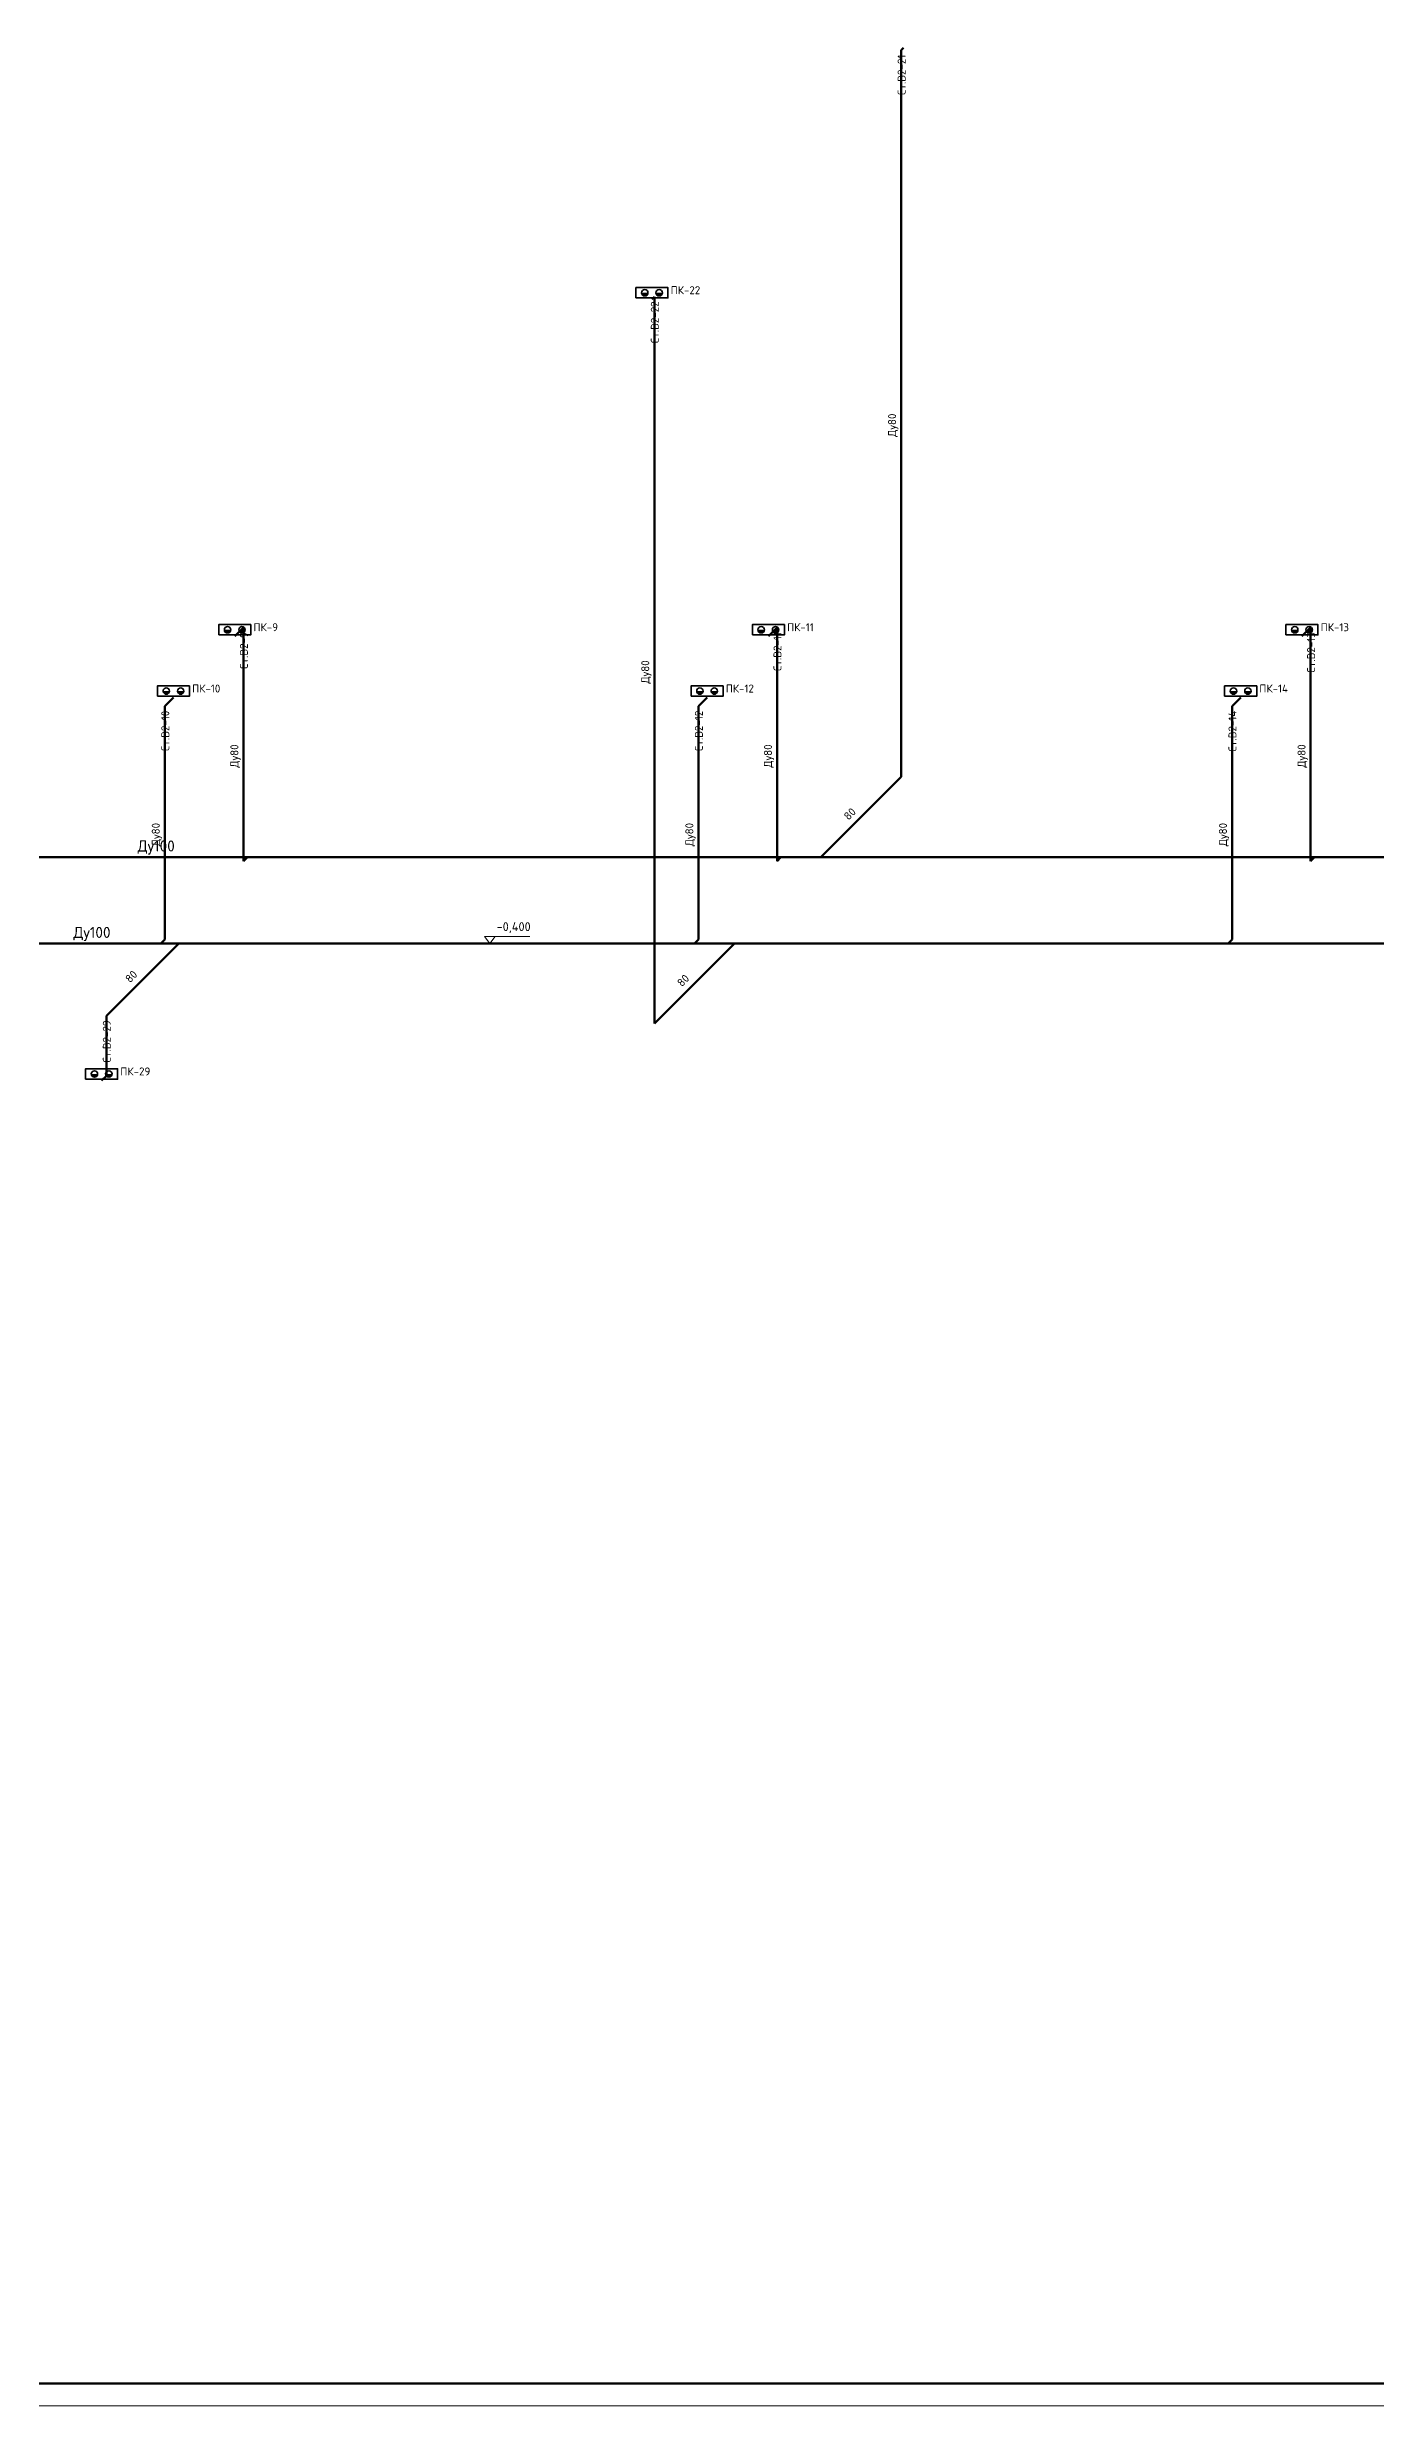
# Model space of a CAD drawing. Header units: millimetres. Extents: x 0 to 2118900, y -20000 to 84100.
# Drawn here: x 2059141 to 2089021, y 0 to 53064 of the extents above; entities that cross this region are included whole.
import ezdxf
from ezdxf.enums import TextEntityAlignment as Align

# ---------------------------------------------------------------- set-up
doc = ezdxf.new("R2010")
doc.units = ezdxf.units.MM
for name, color, linetype, lineweight in [('ПТ_В2', 3, 'Continuous', 50), ('ПТ_ПК', 30, 'Continuous', 35), ('ПТ_рамка', 7, 'Continuous', 50), ('ПТ_рамка_тонк', 7, 'Continuous', 18), ('ПТ_текст', 7, 'Continuous', 18)]:
    doc.layers.add(name, color=color, linetype=linetype, lineweight=lineweight)
doc.styles.add('ПТ', font='isocpeur.ttf')

# ---------------------------------------------------------------- blocks, each defined once
blk = doc.blocks.new('PK2')
h = blk.add_hatch(color=7)
h.dxf.hatch_style = 1
h.paths.add_polyline_path([(-2.6, 1.3, 1), (-1, 1.3)])
h = blk.add_hatch(color=7)
h.dxf.hatch_style = 1
h.paths.add_polyline_path([(1, 1.3, 1), (2.6, 1.3)])
blk.add_lwpolyline([(-4, 0), (4, 0), (4, 2.6), (-4, 2.6)], close=True)
for centre in [(-1.8, 1.3), (1.8, 1.3)]:
    blk.add_circle(centre, 0.8)
blk = doc.blocks.new('ELEV')
blk.add_line((0, 1.6), (9, 1.6))
blk.add_lwpolyline([(0, 0), (-1.2, 1.6), (1.2, 1.6)], close=True)

msp = doc.modelspace()

# ---------------------------------------------------------------- linework, layer by layer
at = {"layer": 'ПТ_В2'}
for p, q in [((2078346.5, 52996.5), (2078399.5, 53049.5)), ((2078346.5, 36646.5), (2078346.5, 52996.5)), ((2072795.7, 47445.7), (2072742.6, 47392.6)), ((2072795.7, 31095.7), (2072795.7, 47445.7)), ((2063555, 40005), (2063360.5, 39810.5)), ((2063555, 34755), (2063555, 40005)), ((2075555, 40005), (2075360.5, 39810.5)), ((2075555, 34755), (2075555, 40005)), ((2087555, 40005), (2087360.5, 39810.5)), ((2087555, 34755), (2087555, 40005)), ((2061787.2, 38237.2), (2061981.6, 38431.6)), ((2061787.2, 32987.2), (2061787.2, 38237.2)), ((2073787.2, 38237.2), (2073981.6, 38431.6)), ((2073787.2, 32987.2), (2073787.2, 38237.2)), ((2085787.2, 38237.2), (2085981.6, 38431.6)), ((2085787.2, 32987.2), (2085787.2, 38237.2)), ((2076543.3, 34843.3), (2078346.5, 36646.5)), ((2056443.3, 34843.3), (2060043.3, 34843.3)), ((2060043.3, 34843.3), (2063643.3, 34843.3)), ((2063643.3, 34843.3), (2063555, 34755)), ((2063643.3, 34843.3), (2075643.3, 34843.3)), ((2075643.3, 34843.3), (2075555, 34755)), ((2075643.3, 34843.3), (2076543.3, 34843.3)), ((2076543.3, 34843.3), (2081043.3, 34843.3)), ((2081043.3, 34843.3), (2087643.3, 34843.3)), ((2087643.3, 34843.3), (2087555, 34755)), ((2087643.3, 34843.3), (2094043.3, 34843.3)), ((2061698.8, 32898.8), (2061787.2, 32987.2)), ((2073698.8, 32898.8), (2073787.2, 32987.2)), ((2085698.8, 32898.8), (2085787.2, 32987.2)), ((2058098.8, 32898.8), (2061698.8, 32898.8)), ((2062098.8, 32898.8), (2060472.5, 31272.5)), ((2061698.8, 32898.8), (2062098.8, 32898.8)), ((2062098.8, 32898.8), (2073698.8, 32898.8)), ((2074598.8, 32898.8), (2072795.7, 31095.7)), ((2073698.8, 32898.8), (2074598.8, 32898.8)), ((2074598.8, 32898.8), (2079098.8, 32898.8)), ((2079098.8, 32898.8), (2085698.8, 32898.8)), ((2085698.8, 32898.8), (2092098.8, 32898.8)), ((2060472.5, 31272.5), (2060472.5, 29922.5)), ((2060472.5, 29922.5), (2060366.4, 29816.4))]:
    msp.add_line(p, q, dxfattribs=at)
at = {"layer": 'ПТ_рамка', "lineweight": 70}
msp.add_lwpolyline([(2002000, 500), (2118400, 500), (2118400, 83600), (2002000, 83600)], close=True, dxfattribs=at)
at = {"layer": 'ПТ_рамка_тонк', "lineweight": 13}
msp.add_lwpolyline([(2000000, 0), (2118900, 0), (2118900, 84100), (2000000, 84100)], close=True, dxfattribs=at)

# ---------------------------------------------------------------- block references
at = {"layer": 'ПТ_ПК', "xscale": 90, "yscale": 90}
for p in [(2072742.6, 47422.6), (2063360.5, 39840.5), (2075360.5, 39840.5), (2087360.5, 39840.5), (2061981.6, 38461.6), (2073981.6, 38461.6), (2085981.6, 38461.6), (2060366.4, 29846.4)]:
    msp.add_blockref('PK2', p, dxfattribs=at)
at = {"layer": 'ПТ_текст', "xscale": 100, "yscale": 100}
msp.add_blockref('ELEV', (2069098.8, 32898.8), dxfattribs=at)

# ---------------------------------------------------------------- texts
at = {"layer": 'ПТ_текст', "style": 'ПТ'}
for s, p in [('Ст.В2-21', (2078266.5, 52896.5)), ('Ст.В2-22', (2072715.7, 47345.7)), ('Ст.В2-9', (2063475, 39905)), ('Ст.В2-11', (2075475, 39905)), ('Ст.В2-13', (2087475, 39905)), ('Ст.В2-10', (2061707.2, 38137.2)), ('Ст.В2-12', (2073707.2, 38137.2)), ('Ст.В2-14', (2085707.2, 38137.2)), ('Ст.В2-29', (2060392.5, 31172.5))]:
    msp.add_text(s, height=180, rotation=90, dxfattribs=at).set_placement(p, align=Align.TOP_RIGHT)
for s, height, p in [('ПК-22', 180, (2073162.6, 47452.6)), ('ПК-9', 180, (2063780.5, 39870.5)), ('ПК-11', 180, (2075780.5, 39870.5)), ('ПК-13', 180, (2087780.5, 39870.5)), ('ПК-10', 180, (2062401.6, 38491.6)), ('ПК-12', 180, (2074401.6, 38491.6)), ('ПК-14', 180, (2086401.6, 38491.6)), ('-0,400', 200, (2069248.8, 33118.8)), ('ПК-29', 180, (2060786.4, 29876.4))]:
    msp.add_text(s, height=height, dxfattribs=at).set_placement(p, align=Align.BOTTOM_LEFT)
for s, rotation, p in [('Ду80', 90, (2078286.5, 44821.5)), ('Ду80', 90, (2072735.7, 39270.7)), ('Ду80', 90, (2063495, 37380)), ('Ду80', 90, (2075495, 37380)), ('Ду80', 90, (2087495, 37380)), ('Ду80', 90, (2061727.2, 35612.2)), ('Ду80', 90, (2073727.2, 35612.2)), ('80', 45, (2077384.9, 35804.9)), ('Ду80', 90, (2085727.2, 35612.2)), ('80', 45, (2061225.6, 32145.6)), ('80', 45, (2073637.2, 32057.2))]:
    msp.add_text(s, height=180, rotation=rotation, dxfattribs=at).set_placement(p, align=Align.BOTTOM_RIGHT)
for p in [(2061593.3, 34893.3), (2060148.8, 32948.8)]:
    msp.add_text('Ду100', height=250, dxfattribs=at).set_placement(p, align=Align.BOTTOM_CENTER)

doc.saveas('drawing.dxf')
